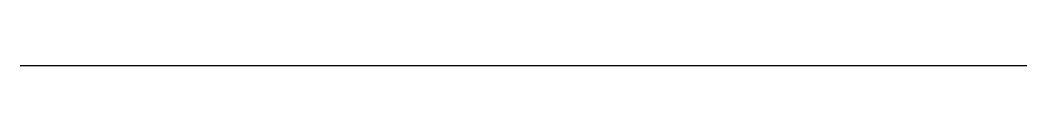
# Model space of a CAD drawing. Header units: metres. Extents: x 0 to 100, y 0 to 0.
import ezdxf

# ---------------------------------------------------------------- set-up
doc = ezdxf.new("R2010")
doc.units = ezdxf.units.M
doc.layers.add('KEEP_LINE', color=3, linetype='Continuous')

msp = doc.modelspace()

# ---------------------------------------------------------------- linework, layer by layer
at = {"layer": 'KEEP_LINE'}
msp.add_line((0, 0), (100, 0), dxfattribs=at)

doc.saveas('drawing.dxf')
